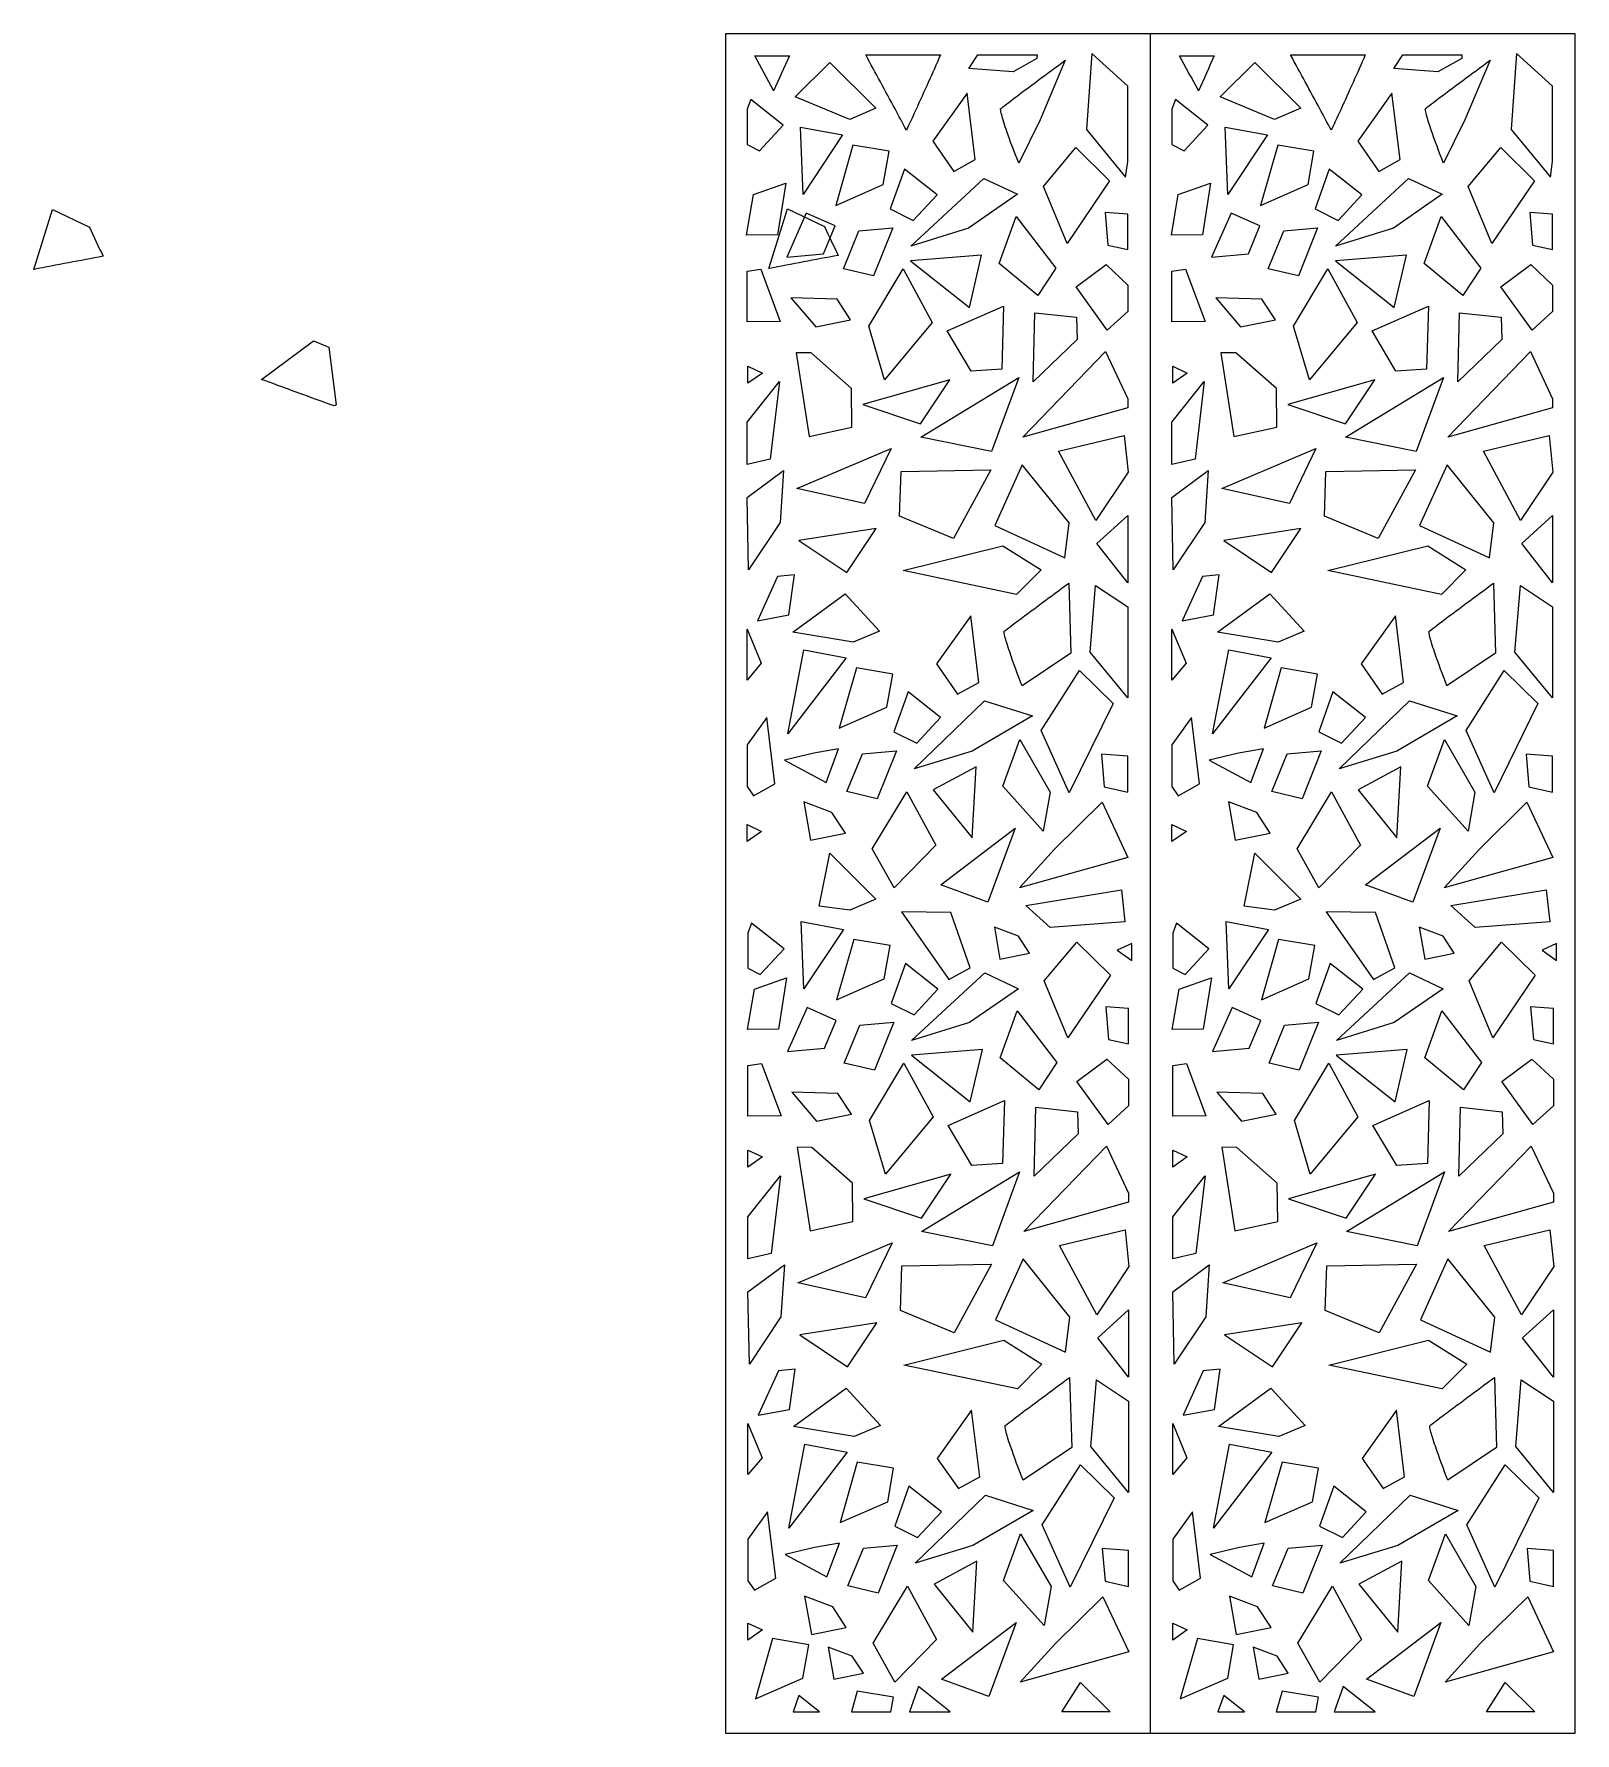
# Model space of a CAD drawing. Header units: millimetres. Extents: x 105 to 1919, y -783 to 1217.
import ezdxf

# ---------------------------------------------------------------- set-up
doc = ezdxf.new("R2010")
doc.units = ezdxf.units.MM
doc.layers.add('Image', color=70, linetype='Continuous')

msp = doc.modelspace()

# ---------------------------------------------------------------- linework, layer by layer
at = {"layer": 'Image'}
msp.add_line((1419, 1217), (1419, -783), dxfattribs=at)
for points in [[(1419, 1217), (919, 1217), (919, -783), (1419, -783), (1919, -783), (1919, 1217)], [(1042, 1183.5), (1096.2, 1129.5), (1065.4, 1116.4), (1001.3, 1143)], [(1216.3, 1192.3), (1285.9, 1192.3), (1285.6, 1188.1), (1257.6, 1172.6), (1205.6, 1176.2)], [(1392.5, 1155.4), (1350.3, 1194.2), (1344, 1104.6), (1390.1, 1048.5), (1392.5, 1066.9)], [(1542, 1183.5), (1596.2, 1129.5), (1565.4, 1116.4), (1501.3, 1143)], [(1716.3, 1192.3), (1785.9, 1192.3), (1785.6, 1188.1), (1757.6, 1172.6), (1705.6, 1176.2)], [(1892.5, 1155.4), (1850.3, 1194.2), (1844, 1104.6), (1890.1, 1048.5), (1892.5, 1066.9)], [(944.6, 1086.8), (959.1, 1079.6), (987, 1109.8), (948.8, 1140), (944.6, 1128.3)], [(1203.5, 1147.4), (1163.2, 1090.8), (1188, 1055.3), (1213.1, 1069.2)], [(1444.6, 1086.8), (1459.1, 1079.6), (1487, 1109.8), (1448.8, 1140), (1444.6, 1128.3)], [(1703.5, 1147.4), (1663.2, 1090.8), (1688, 1055.3), (1713.1, 1069.2)], [(1057, 1098.1), (1010.4, 1028), (1010.4, 1028), (1007.3, 1107.4)], [(1557, 1098.1), (1510.4, 1028), (1510.4, 1028), (1507.3, 1107.4)], [(1069.1, 1086.2), (1048.9, 1015.2), (1104.9, 1039.8), (1111.7, 1079)], [(1331.6, 1083.2), (1371.2, 1044.1), (1321.1, 970.2), (1293.3, 1037.5)], [(1569.1, 1086.2), (1548.9, 1015.2), (1604.9, 1039.8), (1611.7, 1079)], [(1831.6, 1083.2), (1871.2, 1044.1), (1821.1, 970.2), (1793.3, 1037.5)], [(990.1, 1041.2), (980.5, 980.6), (944, 980.1), (952.1, 1027.9)], [(1140.1, 997.5), (1168.1, 1027.7), (1129.8, 1057.9), (1113.1, 1011)], [(1137.2, 967.2), (1223.2, 1047), (1262.8, 1028.3), (1205.2, 988.3)], [(1490.1, 1041.2), (1480.5, 980.6), (1444, 980.1), (1452.1, 1027.9)], [(1640.1, 997.5), (1668.1, 1027.7), (1629.8, 1057.9), (1613.1, 1011)], [(1637.2, 967.2), (1723.2, 1047), (1762.8, 1028.3), (1705.2, 988.3)], [(1014.2, 1006.1), (991.3, 954.1), (1034.6, 958.3), (1048.1, 991)], [(1261.3, 1002.1), (1308, 941.2), (1286.9, 909.3), (1241.3, 946.9)], [(1392.5, 1005), (1365.8, 1007), (1369, 968.6), (1392.5, 963.4)], [(1514.2, 1006.1), (1491.3, 954.1), (1534.6, 958.3), (1548.1, 991)], [(1761.3, 1002.1), (1808, 941.2), (1786.9, 909.3), (1741.3, 946.9)], [(1892.5, 1005), (1865.8, 1007), (1869, 968.6), (1892.5, 963.4)], [(1116.1, 988.7), (1093.5, 932.2), (1057.9, 940.7), (1076.2, 985.1)], [(1616.1, 988.7), (1593.5, 932.2), (1557.9, 940.7), (1576.2, 985.1)], [(944.6, 878.1), (944.6, 937.8), (960.6, 940.2), (983.6, 878.7)], [(1128.2, 940.5), (1162.4, 877.5), (1106.3, 809.8), (1087.7, 873.2)], [(1137, 950), (1206.2, 895.1), (1220.6, 956.8)], [(1392.5, 921.5), (1392.5, 890.4), (1368.4, 868.5), (1331.8, 919.2), (1367.1, 945.5)], [(1444.6, 878.1), (1444.6, 937.8), (1460.6, 940.2), (1483.6, 878.7)], [(1628.2, 940.5), (1662.4, 877.5), (1606.3, 809.8), (1587.7, 873.2)], [(1637, 950), (1706.2, 895.1), (1720.6, 956.8)], [(1892.5, 921.5), (1892.5, 890.4), (1868.4, 868.5), (1831.8, 919.2), (1867.1, 945.5)], [(996.2, 906.5), (1025.3, 872.4), (1066.3, 880.6), (1050.5, 905)], [(1496.2, 906.5), (1525.3, 872.4), (1566.3, 880.6), (1550.5, 905)], [(1208.1, 820.2), (1180.1, 867.4), (1246.4, 896.5), (1244.3, 822.3)], [(1283.2, 888.6), (1332.2, 883.5), (1333, 857.2), (1281.2, 807.5)], [(1708.1, 820.2), (1680.1, 867.4), (1746.4, 896.5), (1744.3, 822.3)], [(1783.2, 888.6), (1832.2, 883.5), (1833, 857.2), (1781.2, 807.5)], [(1068, 754.2), (1067.5, 799.5), (1019.9, 841.5), (1002.2, 841.8), (1017.6, 743.3)], [(1392.5, 787.6), (1392.5, 777), (1269.2, 742.4), (1269.2, 742.4), (1366.5, 843.1)], [(1568, 754.2), (1567.5, 799.5), (1519.9, 841.5), (1502.2, 841.8), (1517.6, 743.3)], [(1892.5, 787.6), (1892.5, 777), (1769.2, 742.4), (1769.2, 742.4), (1866.5, 843.1)], [(945.6, 805.8), (945.6, 825.8), (962.7, 817.7)], [(1445.6, 805.8), (1445.6, 825.8), (1462.7, 817.7)], [(944.6, 710.2), (944.6, 759.9), (982.7, 808), (971.9, 716.6)], [(1080.9, 780.9), (1148.7, 758.1), (1183.2, 809.9)], [(1148.9, 742.4), (1264.3, 812.6), (1232.2, 725.7)], [(1444.6, 710.2), (1444.6, 759.9), (1482.7, 808), (1471.9, 716.6)], [(1580.9, 780.9), (1648.7, 758.1), (1683.2, 809.9)], [(1648.9, 742.4), (1764.3, 812.6), (1732.2, 725.7)], [(1311.1, 725.8), (1388.4, 744.4), (1393, 701.2), (1355, 644.4)], [(1811.1, 725.8), (1888.4, 744.4), (1893, 701.2), (1855, 644.4)], [(1114.1, 729.1), (1082.9, 664.2), (1003.2, 681.9), (1003.2, 681.9)], [(1614.1, 729.1), (1582.9, 664.2), (1503.2, 681.9), (1503.2, 681.9)], [(946.2, 586.3), (944.6, 671.3), (987.4, 703.3), (983.3, 641.9)], [(1125.8, 702), (1231.4, 703.8), (1187.4, 623.3), (1124, 649.4)], [(1268.4, 710), (1236.1, 638.6), (1318.4, 600.5), (1323.5, 641.7)], [(1446.2, 586.3), (1444.6, 671.3), (1487.4, 703.3), (1483.3, 641.9)], [(1625.8, 702), (1731.4, 703.8), (1687.4, 623.3), (1624, 649.4)], [(1768.4, 710), (1736.1, 638.6), (1818.4, 600.5), (1823.5, 641.7)], [(1392.5, 650.2), (1392.5, 570.9), (1356.3, 617.2)], [(1892.5, 650.2), (1892.5, 570.9), (1856.3, 617.2)], [(1005.6, 620.9), (1061.8, 583.2), (1096.3, 635)], [(1505.6, 620.9), (1561.8, 583.2), (1596.3, 635)], [(1245.6, 614.4), (1290.6, 586.3), (1261.8, 557.3), (1261.8, 557.3), (1128.2, 585.3)], [(1745.6, 614.4), (1790.6, 586.3), (1761.8, 557.3), (1761.8, 557.3), (1628.2, 585.3)], [(993.6, 533.1), (1000.2, 580.5), (980.4, 578.2), (956.7, 526.2)], [(1493.6, 533.1), (1500.2, 580.5), (1480.4, 578.2), (1456.7, 526.2)], [(1392.5, 542.8), (1392.5, 435.4), (1348.2, 489.2), (1354.7, 567.7)], [(1892.5, 542.8), (1892.5, 435.4), (1848.2, 489.2), (1854.7, 567.7)], [(1060, 558), (1100.3, 514.1), (1069.5, 501), (998.3, 512.8)], [(1560, 558), (1600.3, 514.1), (1569.5, 501), (1498.3, 512.8)], [(1207.7, 532), (1167.3, 475.4), (1192.2, 439.9), (1217.3, 453.8)], [(1707.7, 532), (1667.3, 475.4), (1692.2, 439.9), (1717.3, 453.8)], [(944.6, 456.4), (944.6, 516.4), (961.2, 476.2)], [(1444.6, 456.4), (1444.6, 516.4), (1461.2, 476.2)], [(1061.2, 482.7), (992.5, 393.1), (992.5, 393.1), (1011.5, 492)], [(1561.2, 482.7), (1492.5, 393.1), (1492.5, 393.1), (1511.5, 492)], [(1073.3, 470.8), (1053.1, 399.8), (1109, 424.4), (1115.9, 463.6)], [(1335.8, 467.8), (1375.4, 428.7), (1323.7, 323.7), (1290.8, 397.1)], [(1573.3, 470.8), (1553.1, 399.8), (1609, 424.4), (1615.9, 463.6)], [(1835.8, 467.8), (1875.4, 428.7), (1823.7, 323.7), (1790.8, 397.1)], [(1144.3, 382.1), (1172.3, 412.3), (1134, 442.5), (1117.3, 395.6)], [(1644.3, 382.1), (1672.3, 412.3), (1634, 442.5), (1617.3, 395.6)], [(1141.3, 351.8), (1224.1, 432.1), (1280.3, 414.2), (1209.4, 372.9)], [(1641.3, 351.8), (1724.1, 432.1), (1780.3, 414.2), (1709.4, 372.9)], [(944.6, 331.1), (952.1, 320.3), (977.2, 334.2), (967.6, 412.4), (944.6, 380.1)], [(1444.6, 331.1), (1452.1, 320.3), (1477.2, 334.2), (1467.6, 412.4), (1444.6, 380.1)], [(1265.5, 386.7), (1301.2, 324.6), (1293.2, 278.5), (1245.5, 331.5)], [(1765.5, 386.7), (1801.2, 324.6), (1793.2, 278.5), (1745.5, 331.5)], [(1023, 370.5), (988.5, 362), (1037.5, 335.9), (1052.3, 375.6)], [(1120.3, 373.3), (1097.7, 316.8), (1062.1, 325.3), (1080.4, 369.7)], [(1392.5, 366.8), (1361.6, 369.1), (1364.8, 330.8), (1392.5, 324.7)], [(1523, 370.5), (1488.5, 362), (1537.5, 335.9), (1552.3, 375.6)], [(1620.3, 373.3), (1597.7, 316.8), (1562.1, 325.3), (1580.4, 369.7)], [(1892.5, 366.8), (1861.6, 369.1), (1864.8, 330.8), (1892.5, 324.7)], [(1163.7, 327.3), (1209.3, 270.8), (1214.1, 354.2)], [(1663.7, 327.3), (1709.3, 270.8), (1714.1, 354.2)], [(1132.4, 325.1), (1166.5, 262.1), (1117.6, 211.8), (1091.9, 257.8)], [(1632.4, 325.1), (1666.5, 262.1), (1617.6, 211.8), (1591.9, 257.8)], [(1011.2, 313.1), (1019.1, 268.2), (1060.2, 276.3), (1044.4, 300.7)], [(1362.3, 312.6), (1392.7, 247.7), (1265, 211.9), (1306.1, 257.2)], [(1511.2, 313.1), (1519.1, 268.2), (1560.2, 276.3), (1544.4, 300.7)], [(1862.3, 312.6), (1892.7, 247.7), (1765, 211.9), (1806.1, 257.2)], [(944.6, 266.5), (944.6, 286.4), (961.7, 278.4)], [(1172.5, 215.6), (1260.1, 282), (1228, 195.1)], [(1444.6, 266.5), (1444.6, 286.4), (1461.7, 278.4)], [(1672.5, 215.6), (1760.1, 282), (1728, 195.1)], [(1042, 252.7), (1096.2, 198.7), (1065.4, 185.7), (1029.5, 190.3)], [(1542, 252.7), (1596.2, 198.7), (1565.4, 185.7), (1529.5, 190.3)], [(1389.2, 171.9), (1301.3, 165.4), (1272.8, 191), (1385.2, 209.6)], [(1889.2, 171.9), (1801.3, 165.4), (1772.8, 191), (1885.2, 209.6)], [(1184.2, 182.7), (1126.2, 183.8), (1181.9, 104), (1207, 117.9)], [(1684.2, 182.7), (1626.2, 183.8), (1681.9, 104), (1707, 117.9)], [(945.6, 117.2), (960.1, 109.9), (988.1, 140.1), (949.8, 170.4), (945.6, 158.7)], [(1058.1, 163), (1011.4, 92.9), (1011.4, 92.9), (1008.3, 172.3)], [(1235.6, 165.6), (1242.2, 128), (1276.9, 134.9), (1263.8, 155.1)], [(1445.6, 117.2), (1460.1, 109.9), (1488.1, 140.1), (1449.8, 170.4), (1445.6, 158.7)], [(1558.1, 163), (1511.4, 92.9), (1511.4, 92.9), (1508.3, 172.3)], [(1735.6, 165.6), (1742.2, 128), (1776.9, 134.9), (1763.8, 155.1)], [(1070.1, 151.1), (1049.9, 80.1), (1105.9, 104.7), (1112.8, 144)], [(1332.6, 148.1), (1372.2, 109), (1322.1, 35.2), (1294.3, 102.4)], [(1397.4, 126.5), (1397.4, 146.4), (1380.3, 138.4)], [(1570.1, 151.1), (1549.9, 80.1), (1605.9, 104.7), (1612.8, 144)], [(1832.6, 148.1), (1872.2, 109), (1822.1, 35.2), (1794.3, 102.4)], [(1897.4, 126.5), (1897.4, 146.4), (1880.3, 138.4)], [(1141.2, 62.4), (1169.1, 92.6), (1130.8, 122.8), (1114.1, 75.9)], [(1641.2, 62.4), (1669.1, 92.6), (1630.8, 122.8), (1614.1, 75.9)], [(991.1, 106.1), (981.5, 45.6), (945, 45), (953.1, 92.8)], [(1138.2, 32.1), (1224.2, 112), (1263.9, 93.2), (1206.3, 53.2)], [(1491.1, 106.1), (1481.5, 45.6), (1445, 45), (1453.1, 92.8)], [(1638.2, 32.1), (1724.2, 112), (1763.9, 93.2), (1706.3, 53.2)], [(1015.3, 71), (992.3, 19.1), (1035.6, 23.2), (1049.2, 55.9)], [(1262.3, 67), (1309, 6.1), (1287.9, -25.8), (1242.3, 11.9)], [(1393.5, 69.9), (1366.8, 71.9), (1370, 33.5), (1393.5, 28.4)], [(1515.3, 71), (1492.3, 19.1), (1535.6, 23.2), (1549.2, 55.9)], [(1762.3, 67), (1809, 6.1), (1787.9, -25.8), (1742.3, 11.9)], [(1893.5, 69.9), (1866.8, 71.9), (1870, 33.5), (1893.5, 28.4)], [(1117.1, 53.6), (1094.5, -2.9), (1058.9, 5.6), (1077.2, 50.1)], [(1617.1, 53.6), (1594.5, -2.9), (1558.9, 5.6), (1577.2, 50.1)], [(1138, 14.9), (1207.2, -40), (1221.6, 21.7)], [(1638, 14.9), (1707.2, -40), (1721.6, 21.7)], [(945.6, -57), (945.6, 2.7), (961.6, 5.1), (984.6, -56.3)], [(1129.2, 5.4), (1163.4, -57.6), (1107.3, -125.3), (1088.8, -61.9)], [(1393.5, -13.5), (1393.5, -44.6), (1369.4, -66.6), (1332.8, -15.9), (1368.1, 10.4)], [(1445.6, -57), (1445.6, 2.7), (1461.6, 5.1), (1484.6, -56.3)], [(1629.2, 5.4), (1663.4, -57.6), (1607.3, -125.3), (1588.8, -61.9)], [(1893.5, -13.5), (1893.5, -44.6), (1869.4, -66.6), (1832.8, -15.9), (1868.1, 10.4)], [(997.3, -28.6), (1026.3, -62.7), (1067.3, -54.5), (1051.5, -30.1)], [(1209.1, -114.9), (1181.1, -67.7), (1247.4, -38.6), (1245.3, -112.7)], [(1497.3, -28.6), (1526.3, -62.7), (1567.3, -54.5), (1551.5, -30.1)], [(1709.1, -114.9), (1681.1, -67.7), (1747.4, -38.6), (1745.3, -112.7)], [(1284.2, -46.4), (1333.3, -51.6), (1334.1, -77.8), (1282.3, -127.6)], [(1784.2, -46.4), (1833.3, -51.6), (1834.1, -77.8), (1782.3, -127.6)], [(945.6, -116.8), (945.6, -96.8), (962.7, -104.9)], [(1069.1, -180.9), (1068.5, -135.6), (1020.9, -93.6), (1003.3, -93.3), (1018.7, -191.8)], [(1393.5, -147.4), (1393.5, -158.1), (1270.2, -192.7), (1270.2, -192.7), (1367.5, -92)], [(1445.6, -116.8), (1445.6, -96.8), (1462.7, -104.9)], [(1569.1, -180.9), (1568.5, -135.6), (1520.9, -93.6), (1503.3, -93.3), (1518.7, -191.8)], [(1893.5, -147.4), (1893.5, -158.1), (1770.2, -192.7), (1770.2, -192.7), (1867.5, -92)], [(945.6, -224.9), (945.6, -175.2), (983.7, -127.1), (972.9, -218.5)], [(1081.9, -154.2), (1149.7, -177), (1184.2, -125.1)], [(1150, -192.6), (1265.3, -122.5), (1233.2, -209.4)], [(1445.6, -224.9), (1445.6, -175.2), (1483.7, -127.1), (1472.9, -218.5)], [(1581.9, -154.2), (1649.7, -177), (1684.2, -125.1)], [(1650, -192.6), (1765.3, -122.5), (1733.2, -209.4)], [(1312.1, -209.3), (1389.4, -190.6), (1394, -233.9), (1356, -290.7)], [(1812.1, -209.3), (1889.4, -190.6), (1894, -233.9), (1856, -290.7)], [(1115.2, -206), (1083.9, -270.8), (1004.3, -253.2), (1004.3, -253.2)], [(1615.2, -206), (1583.9, -270.8), (1504.3, -253.2), (1504.3, -253.2)], [(947.2, -348.8), (945.6, -263.8), (988.4, -231.8), (984.3, -293.2)], [(1126.8, -233.1), (1232.4, -231.2), (1188.4, -311.8), (1125, -285.6)], [(1269.4, -225), (1237.1, -296.5), (1319.5, -334.6), (1324.6, -293.4)], [(1447.2, -348.8), (1445.6, -263.8), (1488.4, -231.8), (1484.3, -293.2)], [(1626.8, -233.1), (1732.4, -231.2), (1688.4, -311.8), (1625, -285.6)], [(1769.4, -225), (1737.1, -296.5), (1819.5, -334.6), (1824.6, -293.4)], [(1393.5, -284.9), (1393.5, -364.2), (1357.3, -317.9)], [(1893.5, -284.9), (1893.5, -364.2), (1857.3, -317.9)], [(1006.6, -314.2), (1062.8, -351.9), (1097.3, -300)], [(1506.6, -314.2), (1562.8, -351.9), (1597.3, -300)], [(1246.6, -320.7), (1291.6, -348.8), (1262.8, -377.8), (1262.8, -377.8), (1129.2, -349.8)], [(1746.6, -320.7), (1791.6, -348.8), (1762.8, -377.8), (1762.8, -377.8), (1629.2, -349.8)], [(994.6, -402), (1001.2, -354.6), (981.4, -356.8), (957.7, -408.8)], [(1494.6, -402), (1501.2, -354.6), (1481.4, -356.8), (1457.7, -408.8)], [(1061, -377.1), (1101.4, -421), (1070.5, -434), (999.3, -422.3)], [(1393.5, -392.3), (1393.5, -499.7), (1349.2, -445.9), (1355.7, -367.4)], [(1561, -377.1), (1601.4, -421), (1570.5, -434), (1499.3, -422.3)], [(1893.5, -392.3), (1893.5, -499.7), (1849.2, -445.9), (1855.7, -367.4)], [(945.6, -478.7), (945.6, -418.7), (962.2, -458.9)], [(1208.7, -403), (1168.4, -459.7), (1193.2, -495.2), (1218.3, -481.3)], [(1445.6, -478.7), (1445.6, -418.7), (1462.2, -458.9)], [(1708.7, -403), (1668.4, -459.7), (1693.2, -495.2), (1718.3, -481.3)], [(1062.2, -452.4), (993.5, -542), (993.5, -542), (1012.5, -443.1)], [(1562.2, -452.4), (1493.5, -542), (1493.5, -542), (1512.5, -443.1)], [(1074.3, -464.2), (1054.1, -535.2), (1110.1, -510.7), (1116.9, -471.4)], [(1336.8, -467.3), (1376.4, -506.3), (1324.8, -611.3), (1291.8, -538)], [(1574.3, -464.2), (1554.1, -535.2), (1610.1, -510.7), (1616.9, -471.4)], [(1836.8, -467.3), (1876.4, -506.3), (1824.8, -611.3), (1791.8, -538)], [(1145.3, -553), (1173.3, -522.8), (1135, -492.5), (1118.3, -539.5)], [(1645.3, -553), (1673.3, -522.8), (1635, -492.5), (1618.3, -539.5)], [(1142.3, -583.2), (1225.1, -503), (1281.4, -520.9), (1210.4, -562.2)], [(1642.3, -583.2), (1725.1, -503), (1781.4, -520.9), (1710.4, -562.2)], [(945.6, -604), (953.1, -614.7), (978.2, -600.9), (968.6, -522.6), (945.6, -554.9)], [(1445.6, -604), (1453.1, -614.7), (1478.2, -600.9), (1468.6, -522.6), (1445.6, -554.9)], [(1024, -564.6), (989.5, -573), (1038.5, -599.1), (1053.3, -559.5)], [(1266.5, -548.4), (1302.3, -610.5), (1294.2, -656.5), (1246.5, -603.5)], [(1524, -564.6), (1489.5, -573), (1538.5, -599.1), (1553.3, -559.5)], [(1766.5, -548.4), (1802.3, -610.5), (1794.2, -656.5), (1746.5, -603.5)], [(1121.3, -561.8), (1098.7, -618.3), (1063.1, -609.8), (1081.4, -565.3)], [(1393.5, -568.3), (1362.6, -565.9), (1365.8, -604.3), (1393.5, -610.4)], [(1621.3, -561.8), (1598.7, -618.3), (1563.1, -609.8), (1581.4, -565.3)], [(1893.5, -568.3), (1862.6, -565.9), (1865.8, -604.3), (1893.5, -610.4)], [(1164.7, -607.8), (1210.3, -664.3), (1215.1, -580.9)], [(1664.7, -607.8), (1710.3, -664.3), (1715.1, -580.9)], [(1133.4, -610), (1167.6, -672.9), (1118.6, -723.3), (1092.9, -677.3)], [(1633.4, -610), (1667.6, -672.9), (1618.6, -723.3), (1592.9, -677.3)], [(1012.3, -622), (1020.2, -666.9), (1061.2, -658.7), (1045.4, -634.3)], [(1363.3, -622.5), (1393.7, -687.4), (1266.1, -723.2), (1307.1, -677.9)], [(1512.3, -622), (1520.2, -666.9), (1561.2, -658.7), (1545.4, -634.3)], [(1863.3, -622.5), (1893.7, -687.4), (1766.1, -723.2), (1807.1, -677.9)], [(945.6, -673.6), (945.6, -653.6), (962.7, -661.7)], [(1173.5, -719.5), (1261.1, -653), (1229.1, -739.9)], [(1445.6, -673.6), (1445.6, -653.6), (1462.7, -661.7)], [(1673.5, -719.5), (1761.1, -653), (1729.1, -739.9)], [(974.6, -671.9), (954.3, -742.9), (1010.3, -718.3), (1017.2, -679.1)], [(1474.6, -671.9), (1454.3, -742.9), (1510.3, -718.3), (1517.2, -679.1)], [(1040.1, -681.9), (1046.7, -719.5), (1081.4, -712.6), (1068.3, -692.4)], [(1540.1, -681.9), (1546.7, -719.5), (1581.4, -712.6), (1568.3, -692.4)], [(998.7, -758), (1029.8, -758), (1005.5, -738.8)], [(1067.4, -758), (1113.9, -758), (1116.9, -740.9), (1074.3, -733.7)], [(1135.7, -758), (1183.7, -758), (1146.2, -728.4)], [(1371.8, -758), (1314.8, -758), (1336.8, -723.5)], [(1498.7, -758), (1529.8, -758), (1505.5, -738.8)], [(1567.4, -758), (1613.9, -758), (1616.9, -740.9), (1574.3, -733.7)], [(1635.7, -758), (1683.7, -758), (1646.2, -728.4)], [(1871.8, -758), (1814.8, -758), (1836.8, -723.5)]]:
    msp.add_lwpolyline(points, close=True, dxfattribs=at)
for points in [[(953.6, 1191.2), (994.4, 1191.2, -0.001578), (975.8, 1150.2), (975.7, 1150.4, 0.000416)], [(1084.3, 1192.3), (1172.2, 1192.3, -0.00247), (1143.2, 1127.8, -0.002001), (1134.2, 1108.4, -0.009034), (1132, 1103.9, 0.002874), (1118.7, 1128.8, 0.000648)], [(1243.2, 1129.3, -0.015709), (1245.4, 1131.1, -0.001739), (1254.8, 1138.3, -0.002061), (1319, 1186), (1289.4, 1115.8), (1264.2, 1064.9, -0.010523), (1249.4, 1104.9, -0.00788), (1245.9, 1115.8, -0.011342), (1243.7, 1123.7, -0.009317), (1243.1, 1126.8, -0.05782), (1243, 1128.9, -0.103626)], [(1453.6, 1191.2), (1494.4, 1191.2, -0.001578), (1475.8, 1150.2), (1475.7, 1150.4, 0.000416)], [(1584.3, 1192.3), (1672.2, 1192.3, -0.00247), (1643.2, 1127.8, -0.002001), (1634.2, 1108.4, -0.009034), (1632, 1103.9, 0.002874), (1618.7, 1128.8, 0.000648)], [(1743.2, 1129.3, -0.015709), (1745.4, 1131.1, -0.001739), (1754.8, 1138.3, -0.002061), (1819, 1186), (1789.4, 1115.8), (1764.2, 1064.9, -0.010523), (1749.4, 1104.9, -0.00788), (1745.9, 1115.8, -0.011342), (1743.7, 1123.7, -0.009317), (1743.1, 1126.8, -0.05782), (1743, 1128.9, -0.103626)], [(127.2, 1010.2), (170.5, 989.4, -0.002842), (170.5, 989.4, -0.002078), (170.5, 989.4, -0.009354), (170.5, 989.4, 0.002967), (186.6, 955.4, 0.000693), (105.2, 939.8)], [(127.2, 1010.2), (170.5, 989.4, -0.002842), (170.5, 989.4, -0.002078), (170.5, 989.4, -0.009354), (170.5, 989.4, 0.002967), (186.6, 955.4, 0.000693), (105.2, 939.8)], [(992.3, 1011.2), (1035.6, 990.4, -0.002842), (1035.6, 990.4, -0.002078), (1035.6, 990.4, -0.009354), (1035.6, 990.4, 0.002967), (1051.7, 956.4, 0.000693), (970.3, 940.8)], [(992.3, 1011.2), (1035.6, 990.4, -0.002842), (1035.6, 990.4, -0.002078), (1035.6, 990.4, -0.009354), (1035.6, 990.4, 0.002967), (1051.7, 956.4, 0.000693), (970.3, 940.8)], [(459.6, 779.6), (458.5, 779.3, -0.013742), (456.2, 780.1, -0.001709), (445.4, 783.9, -0.002022), (373.1, 810.4), (434.3, 855.9), (452.4, 848.3), (460.7, 780.5, -0.000537), (460.7, 780.5, -0.011943), (460.7, 780.5, -0.009851), (460.7, 780.5, -0.044515)], [(459.6, 779.6), (458.5, 779.3, -0.013742), (456.2, 780.1, -0.001709), (445.4, 783.9, -0.002022), (373.1, 810.4), (434.3, 855.9), (452.4, 848.3), (460.7, 780.5, -0.000537), (460.7, 780.5, -0.011943), (460.7, 780.5, -0.009851), (460.7, 780.5, -0.044515)], [(1247.3, 513.9, -0.015709), (1249.5, 515.7, -0.001739), (1259, 522.9, -0.002061), (1323.2, 570.6), (1325.6, 488.2), (1268.3, 449.5, -0.010523), (1253.6, 489.6, -0.00788), (1250.1, 500.4, -0.011342), (1247.9, 508.3, -0.009317), (1247.3, 511.4, -0.05782), (1247.2, 513.5, -0.103626)], [(1747.3, 513.9, -0.015709), (1749.5, 515.7, -0.001739), (1759, 522.9, -0.002061), (1823.2, 570.6), (1825.6, 488.2), (1768.3, 449.5, -0.010523), (1753.6, 489.6, -0.00788), (1750.1, 500.4, -0.011342), (1747.9, 508.3, -0.009317), (1747.3, 511.4, -0.05782), (1747.2, 513.5, -0.103626)], [(1248.4, -421.2, -0.015709), (1250.6, -419.4, -0.001739), (1260, -412.1, -0.002061), (1324.2, -364.4), (1326.6, -446.8), (1269.4, -485.5, -0.010523), (1254.6, -445.5, -0.00788), (1251.1, -434.6, -0.011342), (1248.9, -426.8, -0.009317), (1248.3, -423.7, -0.05782), (1248.2, -421.5, -0.103626)], [(1748.4, -421.2, -0.015709), (1750.6, -419.4, -0.001739), (1760, -412.1, -0.002061), (1824.2, -364.4), (1826.6, -446.8), (1769.4, -485.5, -0.010523), (1754.6, -445.5, -0.00788), (1751.1, -434.6, -0.011342), (1748.9, -426.8, -0.009317), (1748.3, -423.7, -0.05782), (1748.2, -421.5, -0.103626)]]:
    msp.add_lwpolyline(points, format="xyb", close=True, dxfattribs=at)

doc.saveas('drawing.dxf')
